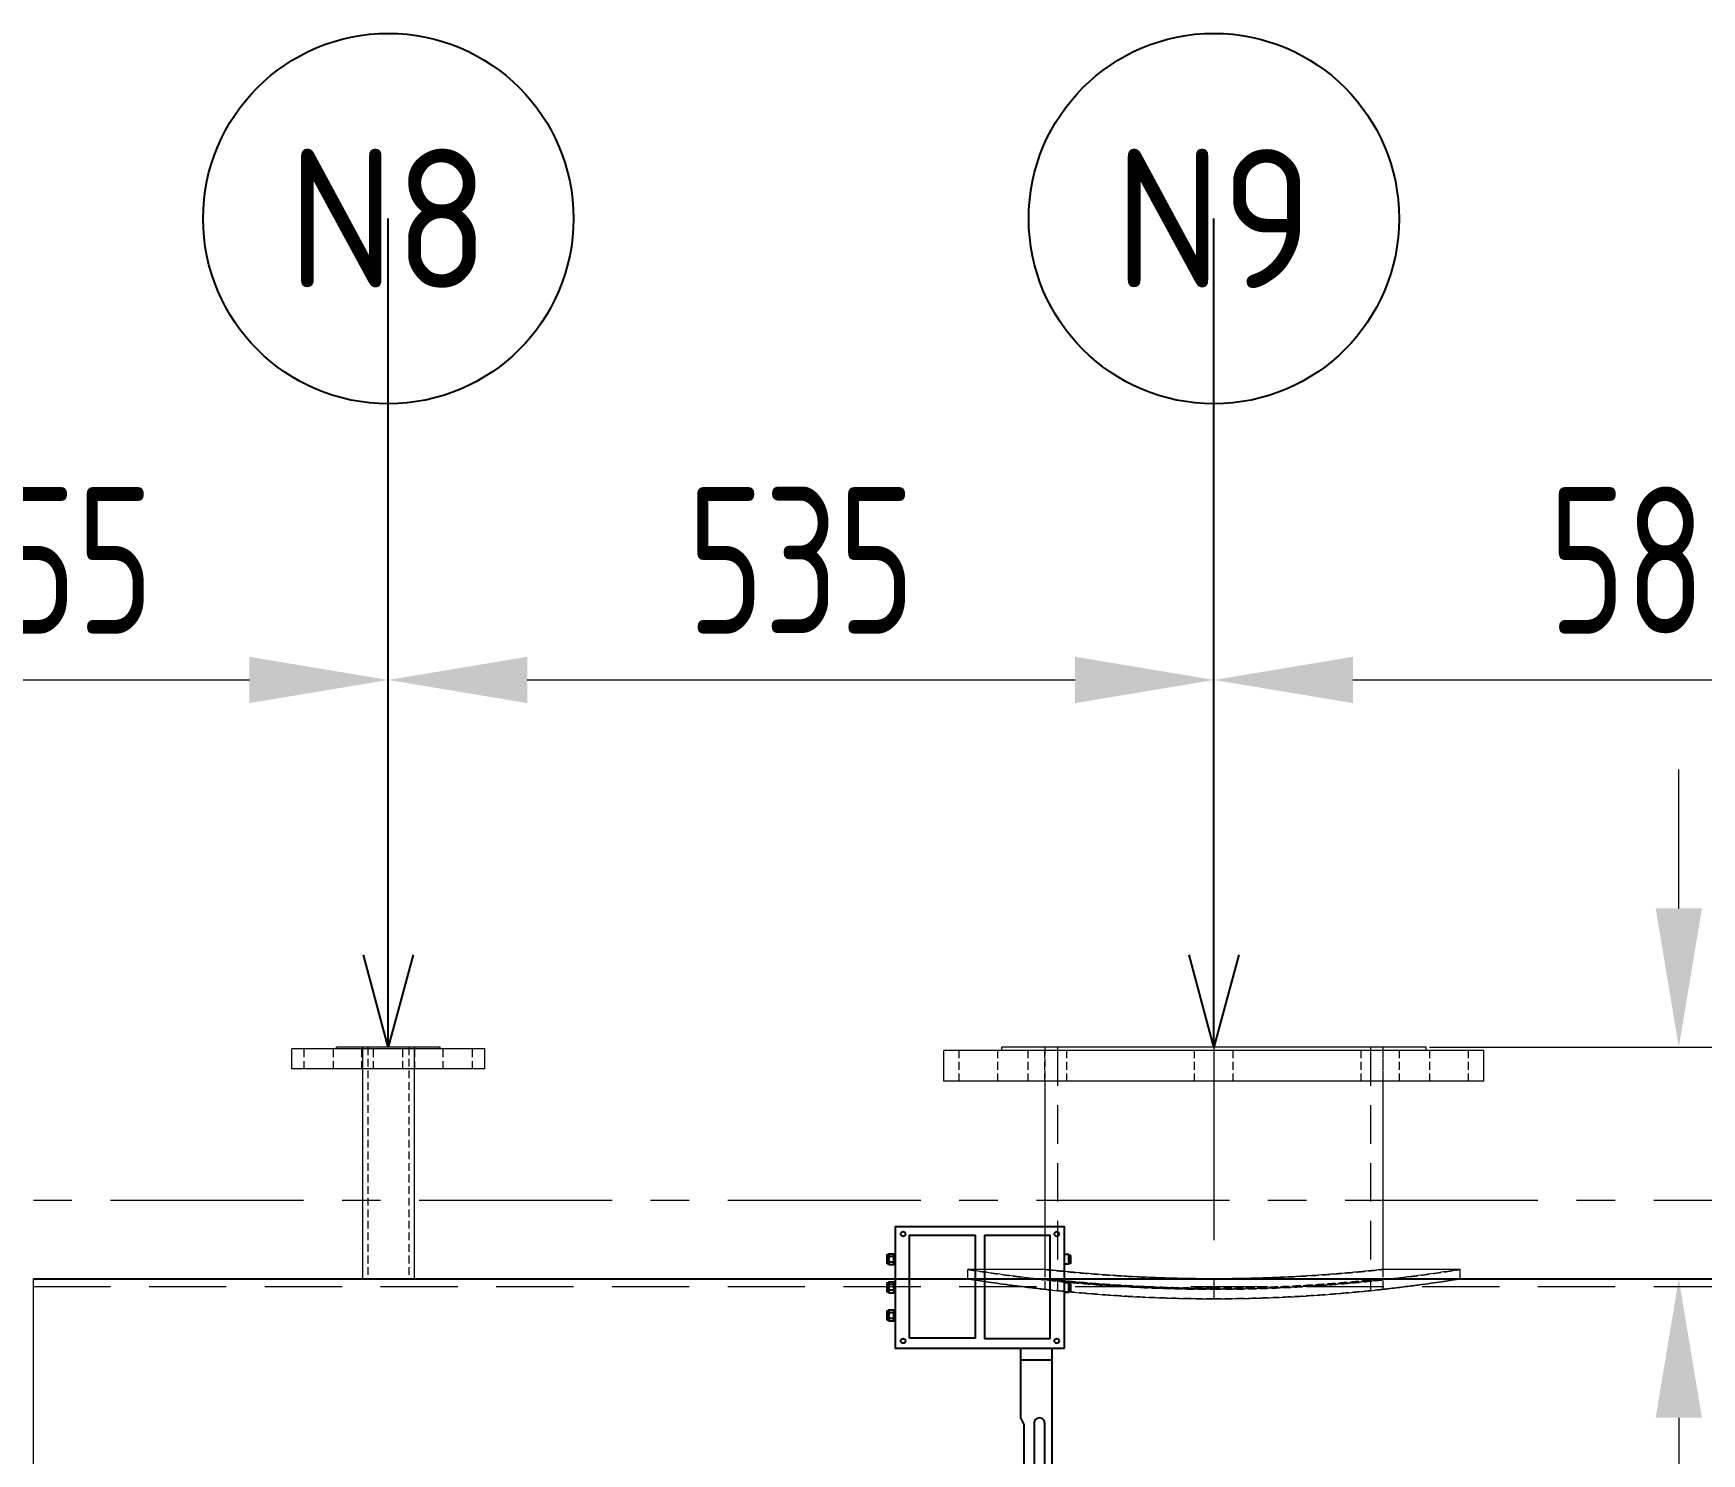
# Model space of a CAD drawing. Header units: millimetres. Extents: x -46397 to 283259, y -8690 to 23983.
# Drawn here: x -38877 to -37796, y 3416 to 4336 of the extents above; entities that cross this region are included whole.
import ezdxf
from ezdxf import colors
from ezdxf.entities.mleader import LeaderData, LeaderLine
from ezdxf.enums import TextEntityAlignment as Align
from ezdxf.math import Vec2, Vec3

# ---------------------------------------------------------------- set-up
doc = ezdxf.new("R2010")
doc.units = ezdxf.units.MM
for name, pattern in [('CENTER', [2, 1.25, -0.25, 0.25, -0.25]), ('HIDDEN', [0.375, 0.25, -0.125]), ('HIDDENX2', [0.75, 0.5, -0.25])]:
    doc.linetypes.add(name, pattern=pattern)
doc.layers.get('Defpoints').update_dxf_attribs({"lineweight": 0})
for name, color, linetype, lineweight in [('0-Dim', 7, 'Continuous', 0), ('CHUAN NET KHUAT', 4, 'HIDDEN', 0), ('DUONGCHINH', 7, 'Continuous', 25), ('DUONGTAM', 1, 'CENTER', 0), ('Long_AM_Visible', 30, 'Continuous', 25), ('PHANTOM 2', 8, 'Continuous', 0), ('Standard', 7, 'Continuous', 0)]:
    doc.layers.add(name, color=color, linetype=linetype, lineweight=lineweight)
doc.layers.add('DIM', color=8, linetype='Continuous')
doc.styles.add('GHI CHÚ 1', font='isocp_IV25.ttf', dxfattribs={"width": 0.8})
doc.styles.add('Long_Text', font='isocp.shx', dxfattribs={"width": 0.7})
doc.styles.get("Standard").update_dxf_attribs({"font": 'isocp.shx', "width": 0.8})
doc.dimstyles.new('1-30SCALE', dxfattribs={"dimtxt": 75, "dimasz": 75, "dimexe": 37.5, "dimexo": 30, "dimgap": 30, "dimtad": 1, "dimtoh": 1, "dimdec": 0, "dimdsep": 46, "dimtxsty": 'GHI CHÚ 1', "dimcen": 0.09, "dimclrd": 256, "dimclre": 256, "dimclrt": 2, "dimadec": 0, "dimazin": 0, "dimtfac": 1, "dimtdec": 0, "dimtofl": 0, "dimtmove": 0, "dimatfit": 3, "dimfxl": 1, "dimlwd": 0, "dimlwe": 0, "dimarcsym": 0})

# ---------------------------------------------------------------- blocks, each defined once
blk = doc.blocks.new('A$Cb6d5b212')
at = {"color": 2, "linetype": 'Continuous', "lineweight": 0, "ltscale": 10, "extrusion": (2.28848e-17, 1, 0)}
blk.add_line((1500, -990), (1500, 990), dxfattribs=at)
at = {"layer": 'CHUAN NET KHUAT', "color": 3, "linetype": 'HIDDENX2', "lineweight": 0, "ltscale": 100, "extrusion": (2.28848e-17, 1, 0)}
blk.add_line((1500, 985), (3000, 985), dxfattribs=at)
at = {"layer": 'DUONGCHINH', "color": 2, "ltscale": 10, "extrusion": (2.28848e-17, 1, 0)}
blk.add_line((1500, 990), (3000, 990), dxfattribs=at)
blk = doc.blocks.new('A$C0143f3ea')
at = {"layer": 'DUONGTAM', "color": 5, "lineweight": 0, "ltscale": 100, "extrusion": (2.28848e-17, 1, 0)}
blk.add_line((-3050, 1041), (3050, 1041), dxfattribs=at)
blk = doc.blocks.new('_TagCircle')
at = {"color": 0, "linetype": 'ByBlock', "lineweight": -2, "transparency": 16777216}
blk.add_circle((0, 0), 4, dxfattribs=at)
at = {"layer": 'Long_AM_Visible', "color": 0, "transparency": 16777216, "style": 'Long_Text'}
blk.add_attdef('TAGNUMBER', text='', height=3, dxfattribs=at).set_placement((0, -1.5), align=Align.CENTER)
blk = doc.blocks.new('_Open30')
at = {"color": 0, "linetype": 'ByBlock', "lineweight": -2}
for p, q in [((-1, 0.268), (0, 0)), ((0, 0), (-1, -0.268)), ((0, 0), (-1, 0))]:
    blk.add_line(p, q, dxfattribs=at)
blk = doc.blocks.new('*D1590')
at = {"layer": 'Defpoints', "color": 0, "transparency": 16777216}
for p in [(-38647, 3917.3), (-39102, 3679.3, -1.5), (-38647, 3679.3, -1.5)]:
    blk.add_point(p, dxfattribs=at)
at = {"layer": 'PHANTOM 2', "linetype": 'Continuous', "lineweight": 0, "transparency": 16777216}
for p, q in [((-39102, 3709.3), (-39102, 3947.3)), ((-38647, 3709.3), (-38647, 3947.3)), ((-39012, 3917.3), (-38737, 3917.3))]:
    blk.add_line(p, q, dxfattribs=at)
at = {"layer": 'PHANTOM 2', "transparency": 16777216}
for points in [[(-39012, 3932.3), (-39012, 3902.3), (-39102, 3917.3)], [(-38737, 3932.3), (-38737, 3902.3), (-38647, 3917.3)]]:
    blk.add_solid(points, dxfattribs=at)
at = {"layer": 'PHANTOM 2', "color": 2, "transparency": 16777216, "insert": (-38874.5, 3994.8), "char_height": 95, "attachment_point": 5, "style": 'GHI CHÚ 1'}
blk.add_mtext('455', dxfattribs=at)
blk = doc.blocks.new('*D1591')
at = {"layer": 'Defpoints', "color": 0, "transparency": 16777216}
for p in [(-38112, 3917.3), (-38647, 3679.3, -1.5), (-38112, 3679.3, -1.5)]:
    blk.add_point(p, dxfattribs=at)
at = {"layer": 'PHANTOM 2', "linetype": 'Continuous', "lineweight": 0, "transparency": 16777216}
for p, q in [((-38647, 3709.3), (-38647, 3947.3)), ((-38112, 3709.3), (-38112, 3947.3)), ((-38557, 3917.3), (-38202, 3917.3))]:
    blk.add_line(p, q, dxfattribs=at)
at = {"layer": 'PHANTOM 2', "transparency": 16777216}
for points in [[(-38557, 3932.3), (-38557, 3902.3), (-38647, 3917.3)], [(-38202, 3932.3), (-38202, 3902.3), (-38112, 3917.3)]]:
    blk.add_solid(points, dxfattribs=at)
at = {"layer": 'PHANTOM 2', "color": 2, "transparency": 16777216, "insert": (-38379.5, 3994.8), "char_height": 95, "attachment_point": 5, "style": 'GHI CHÚ 1'}
blk.add_mtext('535', dxfattribs=at)
blk = doc.blocks.new('*D1632')
at = {"layer": 'Defpoints', "color": 0, "transparency": 16777216}
for p in [(-37527, 3917.3), (-37527, 3706.8, -1.5), (-38112, 3679.3, -1.5)]:
    blk.add_point(p, dxfattribs=at)
at = {"layer": 'PHANTOM 2', "linetype": 'Continuous', "lineweight": 0, "transparency": 16777216}
for p, q in [((-38112, 3709.3), (-38112, 3947.3)), ((-37527, 3736.8), (-37527, 3947.3)), ((-38022, 3917.3), (-37617, 3917.3))]:
    blk.add_line(p, q, dxfattribs=at)
at = {"layer": 'PHANTOM 2', "transparency": 16777216}
for points in [[(-38022, 3932.3), (-38022, 3902.3), (-38112, 3917.3)], [(-37617, 3932.3), (-37617, 3902.3), (-37527, 3917.3)]]:
    blk.add_solid(points, dxfattribs=at)
at = {"layer": 'PHANTOM 2', "color": 2, "transparency": 16777216, "insert": (-37819.5, 3994.8), "char_height": 95, "attachment_point": 5, "style": 'GHI CHÚ 1'}
blk.add_mtext('585', dxfattribs=at)
blk = doc.blocks.new('*D1624')
at = {"layer": 'Defpoints', "color": 0, "transparency": 16777216}
for p in [(-38002.4, 3679.3, -1.5), (-37923, 3529.3, -1.5), (-37810.8, 3529.3)]:
    blk.add_point(p, dxfattribs=at)
at = {"layer": 'PHANTOM 2', "linetype": 'Continuous', "lineweight": 0, "transparency": 16777216}
for p, q in [((-37810.8, 3769.3), (-37810.8, 3859.3)), ((-37972.4, 3679.3), (-37780.8, 3679.3)), ((-37893, 3529.3), (-37780.8, 3529.3)), ((-37810.8, 3439.3), (-37810.8, 3349.3)), ((-37508.7, 3349.3), (-37810.8, 3349.3))]:
    blk.add_line(p, q, dxfattribs=at)
at = {"layer": 'PHANTOM 2', "transparency": 16777216}
for points in [[(-37825.8, 3769.3), (-37795.8, 3769.3), (-37810.8, 3679.3)], [(-37825.8, 3439.3), (-37795.8, 3439.3), (-37810.8, 3529.3)]]:
    blk.add_solid(points, dxfattribs=at)
at = {"layer": 'PHANTOM 2', "color": 2, "transparency": 16777216, "insert": (-37614.8, 3426.8), "char_height": 95, "attachment_point": 5, "style": 'GHI CHÚ 1'}
blk.add_mtext('150', dxfattribs=at)
blk = doc.blocks.new('hebvcb')
at = {"color": 0}
for p, q in [((-152, 346), (-157, 346)), ((-152, 340), (-157, 340)), ((-152, 316), (-157, 316)), ((-152, 310), (-157, 310)), ((-152, 286), (-157, 286)), ((-152, 280), (-157, 280))]:
    blk.add_line(p, q, dxfattribs=at)
at = {"color": 0, "linetype": 'Continuous'}
for p, q in [((16.8, 248), (-16.8, 248)), ((-16.8, 248), (-16.8, 173.9)), ((16.8, 235.5), (-16.8, 235.5)), ((16.8, 248), (16.8, 31)), ((-16.8, 173.9), (-13.1, 166.8)), ((-13.1, 166.8), (-13.1, 76)), ((-2.1, 167.9), (-2.1, 77.1)), ((9.1, 167.9), (9.1, 77.1)), ((-16.8, 68.8), (-13.1, 76)), ((-16.8, 68.8), (-16.8, 31)), ((-20.6, 31), (-20.6, 21)), ((20.6, 31), (-20.6, 31)), ((20.6, 21), (-20.6, 21)), ((-7.5, 31), (-7.5, 21)), ((7.5, 31), (7.5, 21)), ((20.6, 31), (20.6, 21))]:
    blk.add_line(p, q, dxfattribs=at)
at = {"color": 0, "elevation": 0}
for points in [[(30, 248), (-150, 248), (-150, 378), (30, 378)], [(-135.1, 258.9), (-135.1, 368.9), (-65.1, 368.9), (-65.1, 258.9)], [(15, 258.4), (15, 368.4), (-55, 368.4), (-55, 258.4)], [(-159, 338), (-159, 348), (-157, 348), (-157, 338)], [(-157, 337), (-157, 349), (-152, 349), (-152, 337)], [(-150, 338), (-150, 348), (-152, 348), (-152, 338)], [(35, 348), (30, 348), (30, 338), (35, 338)], [(37, 347), (35, 347), (35, 339), (37, 339)], [(-159, 308), (-159, 318), (-157, 318), (-157, 308)], [(-157, 307), (-157, 319), (-152, 319), (-152, 307)], [(-150, 308), (-150, 318), (-152, 318), (-152, 308)], [(35, 318), (30, 318), (30, 308), (35, 308)], [(37, 317), (35, 317), (35, 309), (37, 309)], [(-159, 278), (-159, 288), (-157, 288), (-157, 278)], [(-157, 277), (-157, 289), (-152, 289), (-152, 277)], [(-150, 278), (-150, 288), (-152, 288), (-152, 278)], [(17, -11.9), (-17, -11.9), (-17, 21), (17, 21)], [(15, -11.9), (-15, -11.9), (-15, 21), (15, 21)]]:
    blk.add_lwpolyline(points, close=True, dxfattribs=at)
at = {"color": 0}
for centre in [(-142, 370), (22, 370), (-142, 256), (22, 256)]:
    blk.add_circle(centre, 2.5, dxfattribs=at)
at = {"color": 0, "linetype": 'Continuous'}
for centre, start, end in [((3.5, 168.3), 356.7121, 183.2879), ((3.5, 76.8), 176.7121, 3.2879)]:
    blk.add_arc(centre, 5.62, start, end, dxfattribs=at)
blk = doc.blocks.new('wegfw')
at = {"layer": 'DIM', "xscale": 0.6073955413189647, "yscale": 0.6073955413189647, "zscale": 0.6073955413189647}
blk.add_blockref('hebvcb', (48035.6, 13501.6, 0.6), dxfattribs=at)
blk = doc.blocks.new('svcbrfg')
blk.add_blockref('wegfw', (-48035.6, -13216.3))

msp = doc.modelspace()

# ---------------------------------------------------------------- linework, layer by layer
at = {"color": 2, "linetype": 'Continuous', "lineweight": 0, "ltscale": 10, "extrusion": (-2.22045e-16, 1, 0)}
for p, q in [((-38584.54, 3678.29, -1.5), (-38709.54, 3678.29, -1.5)), ((-38709.54, 3665.29, -1.5), (-38709.54, 3678.29, -1.5)), ((-38613.54, 3679.29, -1.5), (-38680.54, 3679.29, -1.5)), ((-38680.54, 3678.29, -1.5), (-38680.54, 3679.29, -1.5)), ((-38663.74, 3679.29, -1.5), (-38663.74, 3529.29, -1.5)), ((-38630.34, 3679.29, -1.5), (-38630.34, 3529.29, -1.5)), ((-38613.54, 3678.29, -1.5), (-38613.54, 3679.29, -1.5)), ((-38584.54, 3665.29, -1.5), (-38584.54, 3678.29, -1.5)), ((-38584.54, 3665.29, -1.5), (-38709.54, 3665.29, -1.5)), ((-38663.74, 3529.29, -1.5), (-38630.34, 3529.29, -1.5))]:
    msp.add_line(p, q, dxfattribs=at)
at = {"color": 1, "linetype": 'HIDDENX2', "lineweight": 0, "ltscale": 10, "extrusion": (-2.22045e-16, 1, 0)}
for p, q in [((-38701.54, 3665.29, -1.5), (-38701.54, 3678.29, -1.5)), ((-38682.54, 3665.29, -1.5), (-38682.54, 3678.29, -1.5)), ((-38664.29, 3665.29, -1.5), (-38664.29, 3679.29, -1.5)), ((-38660.36, 3679.29, -1.5), (-38660.36, 3529.29, -1.5)), ((-38656.54, 3665.29, -1.5), (-38656.54, 3678.29, -1.5)), ((-38637.54, 3665.29, -1.5), (-38637.54, 3678.29, -1.5)), ((-38633.72, 3679.29, -1.5), (-38633.72, 3529.29, -1.5)), ((-38629.79, 3665.29, -1.5), (-38629.79, 3679.29, -1.5)), ((-38611.54, 3665.29, -1.5), (-38611.54, 3678.29, -1.5)), ((-38592.54, 3665.29, -1.5), (-38592.54, 3678.29, -1.5))]:
    msp.add_line(p, q, dxfattribs=at)
at = {"color": 2, "linetype": 'Continuous', "lineweight": 0, "ltscale": 10, "extrusion": (2.28848e-17, 1, 0)}
for p, q in [((-37937.04, 3677.29, -1.5), (-38287.04, 3677.29, -1.5)), ((-38287.04, 3657.29, -1.5), (-38287.04, 3677.29, -1.5)), ((-37974.54, 3679.29, -1.5), (-38249.54, 3679.29, -1.5)), ((-38249.54, 3677.29, -1.5), (-38249.54, 3679.29, -1.5)), ((-37974.54, 3677.29, -1.5), (-37974.54, 3679.29, -1.5)), ((-37937.04, 3657.29, -1.5), (-37937.04, 3677.29, -1.5)), ((-37937.04, 3657.29, -1.5), (-38287.04, 3657.29, -1.5)), ((-38221.59, 3657.29, -1.5), (-38221.59, 3535.37, -1.5)), ((-38002.49, 3657.29, -1.5), (-38002.49, 3535.37, -1.5)), ((-38221.59, 3535.37, -1.5), (-38271.59, 3535.37, -1.5)), ((-38271.59, 3529.29, -1.5), (-38271.59, 3535.37, -1.5)), ((-37952.49, 3535.37, -1.5), (-38002.49, 3535.37, -1.5)), ((-37952.49, 3529.29, -1.5), (-37952.49, 3535.37, -1.5))]:
    msp.add_line(p, q, dxfattribs=at)
at = {"color": 1, "linetype": 'HIDDENX2', "lineweight": 0, "ltscale": 10, "extrusion": (2.28848e-17, 1, 0)}
for p, q in [((-38277.04, 3657.29, -1.5), (-38277.04, 3677.29, -1.5)), ((-38252.04, 3657.29, -1.5), (-38252.04, 3677.29, -1.5)), ((-38232.38, 3657.29, -1.5), (-38232.38, 3677.29, -1.5)), ((-38221.64, 3657.29, -1.5), (-38221.64, 3679.29, -1.5)), ((-38221.59, 3679.29, -1.5), (-38221.59, 3657.29, -1.5)), ((-38207.38, 3657.29, -1.5), (-38207.38, 3677.29, -1.5)), ((-38124.54, 3657.29, -1.5), (-38124.54, 3677.29, -1.5)), ((-38099.54, 3657.29, -1.5), (-38099.54, 3677.29, -1.5)), ((-38016.71, 3657.29, -1.5), (-38016.71, 3677.29, -1.5)), ((-38002.49, 3679.29, -1.5), (-38002.49, 3657.29, -1.5)), ((-38002.44, 3657.29, -1.5), (-38002.44, 3679.29, -1.5)), ((-37991.71, 3657.29, -1.5), (-37991.71, 3677.29, -1.5)), ((-37972.04, 3657.29, -1.5), (-37972.04, 3677.29, -1.5)), ((-37947.04, 3657.29, -1.5), (-37947.04, 3677.29, -1.5)), ((-38221.59, 3535.37, -1.5), (-38221.59, 3529.29, -1.5)), ((-38221.59, 3535.37, -1.5), (-38221.59, 3522.47, -1.5)), ((-38002.49, 3535.37, -1.5), (-38002.49, 3529.29, -1.5)), ((-38002.49, 3535.37, -1.5), (-38002.49, 3522.47, -1.5)), ((-38221.59, 3529.29, -1.5), (-38271.59, 3529.29, -1.5)), ((-37952.49, 3529.29, -1.5), (-38002.49, 3529.29, -1.5))]:
    msp.add_line(p, q, dxfattribs=at)
at = {"color": 1, "linetype": 'HIDDENX2', "lineweight": 0, "ltscale": 50, "extrusion": (2.28848e-17, 1, 0)}
for p, q in [((-38213.41, 3679.29, -1.5), (-38213.41, 3521.59, -1.5)), ((-38010.67, 3679.29, -1.5), (-38010.67, 3521.59, -1.5))]:
    msp.add_line(p, q, dxfattribs=at)
at = {"color": 2, "linetype": 'Continuous', "lineweight": 0, "ltscale": 10}
for points, knots in [([(-37952.49, 3535.37, -1.5), (-37952.49, 3535.37, -1.5), (-37952.49, 3535.37, -1.5), (-37952.49, 3535.37, -1.5), (-37952.73, 3535.33, -1.5), (-37953.72, 3535.17, -1.5), (-37954.47, 3535.05, -1.5), (-37956.49, 3534.73, -1.5), (-37957.76, 3534.54, -1.5), (-37960.83, 3534.06, -1.5), (-37962.62, 3533.79, -1.5), (-37966.69, 3533.19, -1.5), (-37968.98, 3532.86, -1.5), (-37973.99, 3532.15, -1.5), (-37976.73, 3531.77, -1.5), (-37982.58, 3530.99, -1.5), (-37985.7, 3530.58, -1.5), (-37992.26, 3529.77, -1.5), (-37995.69, 3529.36, -1.5), (-38002.76, 3528.55, -1.5), (-38006.52, 3528.14, -1.5), (-38014.46, 3527.33, -1.5), (-38018.64, 3526.92, -1.5), (-38027.34, 3526.14, -1.5), (-38031.87, 3525.76, -1.5), (-38041.21, 3525.04, -1.5), (-38046.02, 3524.71, -1.5), (-38055.85, 3524.1, -1.5), (-38060.87, 3523.82, -1.5), (-38071.03, 3523.35, -1.5), (-38076.17, 3523.15, -1.5), (-38086.48, 3522.82, -1.5), (-38091.65, 3522.7, -1.5), (-38101.92, 3522.54, -1.5), (-38107.02, 3522.51, -1.5), (-38117.06, 3522.51, -1.5), (-38122.16, 3522.54, -1.5), (-38132.43, 3522.7, -1.5), (-38137.61, 3522.82, -1.5), (-38147.92, 3523.15, -1.5), (-38153.06, 3523.35, -1.5), (-38163.22, 3523.82, -1.5), (-38168.23, 3524.1, -1.5), (-38178.06, 3524.71, -1.5), (-38182.87, 3525.04, -1.5), (-38192.21, 3525.76, -1.5), (-38196.74, 3526.14, -1.5), (-38205.44, 3526.92, -1.5), (-38209.62, 3527.33, -1.5), (-38217.56, 3528.14, -1.5), (-38221.32, 3528.55, -1.5), (-38228.4, 3529.36, -1.5), (-38231.83, 3529.77, -1.5), (-38238.38, 3530.58, -1.5), (-38241.5, 3530.99, -1.5), (-38247.36, 3531.77, -1.5), (-38250.09, 3532.15, -1.5), (-38255.11, 3532.86, -1.5), (-38257.39, 3533.19, -1.5), (-38261.46, 3533.79, -1.5), (-38263.26, 3534.06, -1.5), (-38266.32, 3534.54, -1.5), (-38267.6, 3534.73, -1.5), (-38269.62, 3535.05, -1.5), (-38270.37, 3535.17, -1.5), (-38271.35, 3535.33, -1.5), (-38271.59, 3535.37, -1.5), (-38271.59, 3535.37, -1.5), (-38271.59, 3535.37, -1.5), (-38271.59, 3535.37, -1.5)], [240.8457937, 240.8457937, 240.8457937, 240.8457937, 240.8477255, 240.8477255, 255.9005401, 255.9005401, 270.9533546, 270.9533546, 286.0061691, 286.0061691, 301.0589837, 301.0589837, 316.1117982, 316.1117982, 331.1646127, 331.1646127, 346.2174273, 346.2174273, 361.2702418, 361.2702418, 376.323397, 376.323397, 391.3765522, 391.3765522, 406.4297075, 406.4297075, 421.4828627, 421.4828627, 436.5360179, 436.5360179, 451.5891731, 451.5891731, 466.6423284, 466.6423284, 481.6954836, 481.6954836, 496.7486388, 496.7486388, 511.801794, 511.801794, 526.8549492, 526.8549492, 541.9081045, 541.9081045, 556.9612597, 556.9612597, 572.0144149, 572.0144149, 587.0675701, 587.0675701, 602.1207254, 602.1207254, 617.1735399, 617.1735399, 632.2263544, 632.2263544, 647.279169, 647.279169, 662.3319835, 662.3319835, 677.384798, 677.384798, 692.4376126, 692.4376126, 707.4904271, 707.4904271, 722.5432416, 722.5432416, 722.5451734, 722.5451734, 722.5451734, 722.5451734]), ([(-38112.04, 3529.32, -1.5), (-38115.48, 3529.32, -1.5), (-38118.98, 3529.34, -1.5), (-38126.03, 3529.42, -1.5), (-38129.58, 3529.47, -1.5), (-38136.66, 3529.62, -1.5), (-38140.19, 3529.72, -1.5), (-38147.16, 3529.94, -1.5), (-38150.61, 3530.07, -1.5), (-38157.35, 3530.35, -1.5), (-38160.66, 3530.51, -1.5), (-38167.07, 3530.85, -1.5), (-38170.18, 3531.03, -1.5), (-38176.16, 3531.39, -1.5), (-38179.03, 3531.58, -1.5), (-38184.49, 3531.97, -1.5), (-38187.08, 3532.16, -1.5), (-38191.94, 3532.54, -1.5), (-38194.29, 3532.73, -1.5), (-38198.79, 3533.12, -1.5), (-38200.94, 3533.31, -1.5), (-38204.96, 3533.67, -1.5), (-38206.84, 3533.85, -1.5), (-38210.28, 3534.18, -1.5), (-38211.85, 3534.34, -1.5), (-38214.64, 3534.63, -1.5), (-38215.87, 3534.75, -1.5), (-38217.98, 3534.98, -1.5), (-38218.85, 3535.07, -1.5), (-38220.24, 3535.22, -1.5), (-38220.75, 3535.27, -1.5), (-38221.43, 3535.35, -1.5), (-38221.59, 3535.37, -1.5), (-38221.59, 3535.37, -1.5)], [0, 0, 0, 0, 10.3255023, 10.3255023, 20.6510047, 20.6510047, 30.976507, 30.976507, 41.3020094, 41.3020094, 51.6275117, 51.6275117, 61.9530141, 61.9530141, 72.2785164, 72.2785164, 82.6040188, 82.6040188, 92.9294704, 92.9294704, 103.254922, 103.254922, 113.5803735, 113.5803735, 123.9058251, 123.9058251, 134.2312767, 134.2312767, 144.5567283, 144.5567283, 154.8821799, 154.8821799, 165.2076315, 165.2076315, 165.2076315, 165.2076315]), ([(-38002.49, 3535.37, -1.5), (-38002.49, 3535.37, -1.5), (-38002.65, 3535.35, -1.5), (-38003.33, 3535.27, -1.5), (-38003.84, 3535.22, -1.5), (-38005.23, 3535.07, -1.5), (-38006.11, 3534.98, -1.5), (-38008.21, 3534.75, -1.5), (-38009.44, 3534.63, -1.5), (-38012.24, 3534.34, -1.5), (-38013.8, 3534.18, -1.5), (-38017.25, 3533.85, -1.5), (-38019.12, 3533.67, -1.5), (-38023.15, 3533.31, -1.5), (-38025.29, 3533.12, -1.5), (-38029.79, 3532.73, -1.5), (-38032.15, 3532.54, -1.5), (-38037.01, 3532.16, -1.5), (-38039.6, 3531.97, -1.5), (-38045.05, 3531.58, -1.5), (-38047.92, 3531.39, -1.5), (-38053.9, 3531.03, -1.5), (-38057.01, 3530.85, -1.5), (-38063.43, 3530.51, -1.5), (-38066.73, 3530.35, -1.5), (-38073.48, 3530.07, -1.5), (-38076.92, 3529.94, -1.5), (-38083.9, 3529.72, -1.5), (-38087.43, 3529.62, -1.5), (-38094.5, 3529.47, -1.5), (-38098.05, 3529.42, -1.5), (-38105.1, 3529.34, -1.5), (-38108.6, 3529.32, -1.5), (-38112.04, 3529.32, -1.5)], [495.6228642, 495.6228642, 495.6228642, 495.6228642, 505.9483158, 505.9483158, 516.2737673, 516.2737673, 526.5992189, 526.5992189, 536.9246705, 536.9246705, 547.2501221, 547.2501221, 557.5755737, 557.5755737, 567.9010253, 567.9010253, 578.2264769, 578.2264769, 588.5519792, 588.5519792, 598.8774816, 598.8774816, 609.2029839, 609.2029839, 619.5284863, 619.5284863, 629.8539886, 629.8539886, 640.179491, 640.179491, 650.5049933, 650.5049933, 660.8304957, 660.8304957, 660.8304957, 660.8304957]), ([(-38221.59, 3522.47, -1.5), (-38222.7, 3522.59, -1.5), (-38223.79, 3522.72, -1.5), (-38228.4, 3523.25, -1.5), (-38231.83, 3523.66, -1.5), (-38238.38, 3524.48, -1.5), (-38241.5, 3524.88, -1.5), (-38247.36, 3525.67, -1.5), (-38250.09, 3526.05, -1.5), (-38255.11, 3526.76, -1.5), (-38257.39, 3527.1, -1.5), (-38261.46, 3527.71, -1.5), (-38263.26, 3527.98, -1.5), (-38266.32, 3528.45, -1.5), (-38267.6, 3528.65, -1.5), (-38269.62, 3528.97, -1.5), (-38270.37, 3529.09, -1.5), (-38271.35, 3529.25, -1.5), (-38271.59, 3529.29, -1.5), (-38271.59, 3529.29, -1.5)], [115.8776171, 115.8776171, 115.8776171, 115.8776171, 120.4280564, 120.4280564, 135.4812108, 135.4812108, 150.5343653, 150.5343653, 165.5875198, 165.5875198, 180.6406743, 180.6406743, 195.6938288, 195.6938288, 210.7469833, 210.7469833, 225.8001377, 225.8001377, 240.8513604, 240.8513604, 240.8513604, 240.8513604]), ([(-38271.59, 3529.29, -1.5), (-38271.59, 3529.29, -1.5), (-38271.35, 3529.25, -1.5), (-38270.37, 3529.09, -1.5), (-38269.62, 3528.97, -1.5), (-38267.6, 3528.65, -1.5), (-38266.32, 3528.45, -1.5), (-38263.26, 3527.98, -1.5), (-38261.46, 3527.7, -1.5), (-38257.39, 3527.1, -1.5), (-38255.11, 3526.76, -1.5), (-38250.09, 3526.05, -1.5), (-38247.36, 3525.67, -1.5), (-38241.5, 3524.88, -1.5), (-38238.38, 3524.48, -1.5), (-38231.83, 3523.66, -1.5), (-38228.4, 3523.25, -1.5), (-38221.32, 3522.43, -1.5), (-38217.56, 3522.02, -1.5), (-38209.62, 3521.2, -1.5), (-38205.44, 3520.79, -1.5), (-38196.74, 3520, -1.5), (-38192.21, 3519.62, -1.5), (-38182.87, 3518.9, -1.5), (-38178.06, 3518.56, -1.5), (-38168.24, 3517.95, -1.5), (-38163.22, 3517.67, -1.5), (-38153.06, 3517.19, -1.5), (-38147.92, 3516.99, -1.5), (-38137.61, 3516.67, -1.5), (-38132.44, 3516.55, -1.5), (-38122.16, 3516.39, -1.5), (-38117.06, 3516.35, -1.5), (-38107.02, 3516.35, -1.5), (-38101.92, 3516.39, -1.5), (-38091.65, 3516.55, -1.5), (-38086.48, 3516.67, -1.5), (-38076.17, 3516.99, -1.5), (-38071.03, 3517.19, -1.5), (-38060.87, 3517.67, -1.5), (-38055.85, 3517.95, -1.5), (-38046.02, 3518.56, -1.5), (-38041.21, 3518.9, -1.5), (-38031.87, 3519.62, -1.5), (-38027.34, 3520, -1.5), (-38018.64, 3520.79, -1.5), (-38014.46, 3521.2, -1.5), (-38006.52, 3522.02, -1.5), (-38002.76, 3522.43, -1.5), (-37995.69, 3523.25, -1.5), (-37992.26, 3523.66, -1.5), (-37985.7, 3524.48, -1.5), (-37982.58, 3524.88, -1.5), (-37976.73, 3525.67, -1.5), (-37973.99, 3526.05, -1.5), (-37968.98, 3526.76, -1.5), (-37966.69, 3527.1, -1.5), (-37962.62, 3527.7, -1.5), (-37960.83, 3527.98, -1.5), (-37957.76, 3528.45, -1.5), (-37956.49, 3528.65, -1.5), (-37954.47, 3528.97, -1.5), (-37953.72, 3529.09, -1.5), (-37952.73, 3529.25, -1.5), (-37952.49, 3529.29, -1.5), (-37952.49, 3529.29, -1.5)], [240.8532922, 240.8532922, 240.8532922, 240.8532922, 255.9064504, 255.9064504, 270.9596086, 270.9596086, 286.0127668, 286.0127668, 301.065925, 301.065925, 316.1190832, 316.1190832, 331.1722414, 331.1722414, 346.2253996, 346.2253996, 361.2785578, 361.2785578, 376.3320652, 376.3320652, 391.3855727, 391.3855727, 406.4390801, 406.4390801, 421.4925876, 421.4925876, 436.546095, 436.546095, 451.5996025, 451.5996025, 466.65311, 466.65311, 481.7066174, 481.7066174, 496.7601249, 496.7601249, 511.8136323, 511.8136323, 526.8671398, 526.8671398, 541.9206472, 541.9206472, 556.9741547, 556.9741547, 572.0276622, 572.0276622, 587.0811696, 587.0811696, 602.1346771, 602.1346771, 617.1878353, 617.1878353, 632.2409934, 632.2409934, 647.2941516, 647.2941516, 662.3473098, 662.3473098, 677.400468, 677.400468, 692.4536262, 692.4536262, 707.5067844, 707.5067844, 722.5599426, 722.5599426, 722.5599426, 722.5599426]), ([(-37952.49, 3529.29, -1.5), (-37952.49, 3529.29, -1.5), (-37952.73, 3529.25, -1.5), (-37953.72, 3529.09, -1.5), (-37954.47, 3528.97, -1.5), (-37956.49, 3528.65, -1.5), (-37957.76, 3528.45, -1.5), (-37960.83, 3527.98, -1.5), (-37962.62, 3527.71, -1.5), (-37966.69, 3527.1, -1.5), (-37968.98, 3526.76, -1.5), (-37973.99, 3526.05, -1.5), (-37976.73, 3525.67, -1.5), (-37982.58, 3524.88, -1.5), (-37985.7, 3524.48, -1.5), (-37992.26, 3523.66, -1.5), (-37995.69, 3523.25, -1.5), (-38000.29, 3522.72, -1.5), (-38001.38, 3522.59, -1.5), (-38002.49, 3522.47, -1.5)], [722.5618744, 722.5618744, 722.5618744, 722.5618744, 737.6130971, 737.6130971, 752.6662516, 752.6662516, 767.719406, 767.719406, 782.7725605, 782.7725605, 797.825715, 797.825715, 812.8788695, 812.8788695, 827.932024, 827.932024, 842.9851785, 842.9851785, 847.5356177, 847.5356177, 847.5356177, 847.5356177])]:
    msp.add_open_spline(points, degree=3, knots=knots, dxfattribs=at)
at = {"color": 1, "linetype": 'HIDDENX2', "lineweight": 0, "ltscale": 10}
for points, knots in [([(-38271.59, 3535.37, -1.5), (-38271.59, 3535.37, -1.5), (-38271.35, 3535.33, -1.5), (-38270.37, 3535.17, -1.5), (-38269.62, 3535.05, -1.5), (-38267.6, 3534.73, -1.5), (-38266.32, 3534.54, -1.5), (-38263.26, 3534.06, -1.5), (-38261.46, 3533.79, -1.5), (-38257.39, 3533.19, -1.5), (-38255.11, 3532.86, -1.5), (-38250.09, 3532.15, -1.5), (-38247.36, 3531.77, -1.5), (-38241.5, 3530.99, -1.5), (-38238.38, 3530.58, -1.5), (-38231.83, 3529.77, -1.5), (-38228.4, 3529.36, -1.5), (-38221.32, 3528.55, -1.5), (-38217.56, 3528.14, -1.5), (-38209.62, 3527.33, -1.5), (-38205.44, 3526.92, -1.5), (-38196.74, 3526.14, -1.5), (-38192.21, 3525.76, -1.5), (-38182.87, 3525.04, -1.5), (-38178.06, 3524.71, -1.5), (-38168.23, 3524.1, -1.5), (-38163.22, 3523.82, -1.5), (-38153.06, 3523.35, -1.5), (-38147.92, 3523.15, -1.5), (-38137.61, 3522.82, -1.5), (-38132.43, 3522.7, -1.5), (-38122.16, 3522.54, -1.5), (-38117.06, 3522.51, -1.5), (-38112.04, 3522.51, -1.5)], [722.5451734, 722.5451734, 722.5451734, 722.5451734, 737.5960525, 737.5960525, 752.6488634, 752.6488634, 767.7016743, 767.7016743, 782.7544851, 782.7544851, 797.807296, 797.807296, 812.8601069, 812.8601069, 827.9129178, 827.9129178, 842.9657286, 842.9657286, 858.0188834, 858.0188834, 873.0720383, 873.0720383, 888.1251931, 888.1251931, 903.1783479, 903.1783479, 918.2315027, 918.2315027, 933.2846575, 933.2846575, 948.3378123, 948.3378123, 963.3909672, 963.3909672, 963.3909672, 963.3909672]), ([(-38221.59, 3535.37, -1.5), (-38221.59, 3535.37, -1.5), (-38221.43, 3535.35, -1.5), (-38220.75, 3535.27, -1.5), (-38220.24, 3535.22, -1.5), (-38218.85, 3535.07, -1.5), (-38217.98, 3534.98, -1.5), (-38215.87, 3534.75, -1.5), (-38214.64, 3534.63, -1.5), (-38211.85, 3534.34, -1.5), (-38210.28, 3534.19, -1.5), (-38206.84, 3533.85, -1.5), (-38204.96, 3533.67, -1.5), (-38200.94, 3533.31, -1.5), (-38198.79, 3533.12, -1.5), (-38194.29, 3532.73, -1.5), (-38191.94, 3532.54, -1.5), (-38187.08, 3532.16, -1.5), (-38184.49, 3531.97, -1.5), (-38179.03, 3531.58, -1.5), (-38176.16, 3531.39, -1.5), (-38170.18, 3531.03, -1.5), (-38167.07, 3530.85, -1.5), (-38160.66, 3530.51, -1.5), (-38157.35, 3530.36, -1.5), (-38150.61, 3530.07, -1.5), (-38147.16, 3529.94, -1.5), (-38140.19, 3529.72, -1.5), (-38136.66, 3529.62, -1.5), (-38129.58, 3529.47, -1.5), (-38126.03, 3529.42, -1.5), (-38118.98, 3529.34, -1.5), (-38115.48, 3529.32, -1.5), (-38108.6, 3529.32, -1.5), (-38105.1, 3529.34, -1.5), (-38098.05, 3529.42, -1.5), (-38094.5, 3529.47, -1.5), (-38087.43, 3529.62, -1.5), (-38083.9, 3529.72, -1.5), (-38076.92, 3529.94, -1.5), (-38073.48, 3530.07, -1.5), (-38066.73, 3530.36, -1.5), (-38063.43, 3530.51, -1.5), (-38057.01, 3530.85, -1.5), (-38053.9, 3531.03, -1.5), (-38047.92, 3531.39, -1.5), (-38045.05, 3531.58, -1.5), (-38039.6, 3531.97, -1.5), (-38037.01, 3532.16, -1.5), (-38032.15, 3532.54, -1.5), (-38029.79, 3532.73, -1.5), (-38025.29, 3533.12, -1.5), (-38023.15, 3533.31, -1.5), (-38019.12, 3533.67, -1.5), (-38017.25, 3533.85, -1.5), (-38013.8, 3534.19, -1.5), (-38012.24, 3534.34, -1.5), (-38009.44, 3534.63, -1.5), (-38008.21, 3534.75, -1.5), (-38006.11, 3534.98, -1.5), (-38005.23, 3535.07, -1.5), (-38003.84, 3535.22, -1.5), (-38003.33, 3535.27, -1.5), (-38002.65, 3535.35, -1.5), (-38002.49, 3535.37, -1.5), (-38002.49, 3535.37, -1.5)], [165.2076315, 165.2076315, 165.2076315, 165.2076315, 175.5330814, 175.5330814, 185.8585313, 185.8585313, 196.1839811, 196.1839811, 206.509431, 206.509431, 216.8348809, 216.8348809, 227.1603308, 227.1603308, 237.4857806, 237.4857806, 247.8112305, 247.8112305, 258.1367327, 258.1367327, 268.4622348, 268.4622348, 278.787737, 278.787737, 289.1132392, 289.1132392, 299.4387413, 299.4387413, 309.7642435, 309.7642435, 320.0897457, 320.0897457, 330.4152478, 330.4152478, 340.74075, 340.74075, 351.0662522, 351.0662522, 361.3917543, 361.3917543, 371.7172565, 371.7172565, 382.0427587, 382.0427587, 392.3682608, 392.3682608, 402.693763, 402.693763, 413.0192652, 413.0192652, 423.344715, 423.344715, 433.6701649, 433.6701649, 443.9956148, 443.9956148, 454.3210647, 454.3210647, 464.6465145, 464.6465145, 474.9719644, 474.9719644, 485.2974143, 485.2974143, 495.6228642, 495.6228642, 495.6228642, 495.6228642]), ([(-38112.04, 3522.51, -1.5), (-38107.02, 3522.51, -1.5), (-38101.92, 3522.54, -1.5), (-38091.65, 3522.7, -1.5), (-38086.48, 3522.82, -1.5), (-38076.17, 3523.15, -1.5), (-38071.03, 3523.35, -1.5), (-38060.87, 3523.82, -1.5), (-38055.85, 3524.1, -1.5), (-38046.02, 3524.71, -1.5), (-38041.21, 3525.04, -1.5), (-38031.87, 3525.76, -1.5), (-38027.34, 3526.14, -1.5), (-38018.64, 3526.92, -1.5), (-38014.46, 3527.33, -1.5), (-38006.52, 3528.14, -1.5), (-38002.76, 3528.55, -1.5), (-37995.69, 3529.36, -1.5), (-37992.26, 3529.77, -1.5), (-37985.7, 3530.58, -1.5), (-37982.58, 3530.99, -1.5), (-37976.73, 3531.77, -1.5), (-37973.99, 3532.15, -1.5), (-37968.98, 3532.86, -1.5), (-37966.69, 3533.19, -1.5), (-37962.62, 3533.79, -1.5), (-37960.83, 3534.06, -1.5), (-37957.76, 3534.54, -1.5), (-37956.49, 3534.73, -1.5), (-37954.47, 3535.05, -1.5), (-37953.72, 3535.17, -1.5), (-37952.73, 3535.33, -1.5), (-37952.49, 3535.37, -1.5), (-37952.49, 3535.37, -1.5)], [0, 0, 0, 0, 15.0531548, 15.0531548, 30.1063096, 30.1063096, 45.1594644, 45.1594644, 60.2126193, 60.2126193, 75.2657741, 75.2657741, 90.3189289, 90.3189289, 105.3720837, 105.3720837, 120.4252385, 120.4252385, 135.4780494, 135.4780494, 150.5308603, 150.5308603, 165.5836711, 165.5836711, 180.636482, 180.636482, 195.6892929, 195.6892929, 210.7421038, 210.7421038, 225.7949146, 225.7949146, 240.8457937, 240.8457937, 240.8457937, 240.8457937]), ([(-38112.04, 3523.21, -1.5), (-38108.6, 3523.21, -1.5), (-38105.1, 3523.23, -1.5), (-38098.05, 3523.3, -1.5), (-38094.5, 3523.36, -1.5), (-38087.43, 3523.51, -1.5), (-38083.9, 3523.61, -1.5), (-38076.92, 3523.83, -1.5), (-38073.48, 3523.96, -1.5), (-38066.73, 3524.25, -1.5), (-38063.43, 3524.4, -1.5), (-38057.01, 3524.74, -1.5), (-38053.9, 3524.92, -1.5), (-38047.92, 3525.29, -1.5), (-38045.05, 3525.48, -1.5), (-38039.6, 3525.87, -1.5), (-38037.01, 3526.06, -1.5), (-38032.15, 3526.44, -1.5), (-38029.79, 3526.64, -1.5), (-38025.29, 3527.02, -1.5), (-38023.15, 3527.21, -1.5), (-38019.12, 3527.58, -1.5), (-38017.25, 3527.76, -1.5), (-38013.8, 3528.1, -1.5), (-38012.24, 3528.26, -1.5), (-38009.44, 3528.54, -1.5), (-38008.21, 3528.67, -1.5), (-38006.11, 3528.89, -1.5), (-38005.23, 3528.99, -1.5), (-38003.84, 3529.14, -1.5), (-38003.33, 3529.2, -1.5), (-38002.65, 3529.27, -1.5), (-38002.49, 3529.29, -1.5), (-38002.49, 3529.29, -1.5), (-38002.65, 3529.27, -1.5), (-38003.33, 3529.2, -1.5), (-38003.84, 3529.14, -1.5), (-38005.23, 3528.99, -1.5), (-38006.11, 3528.89, -1.5), (-38008.21, 3528.67, -1.5), (-38009.44, 3528.54, -1.5), (-38012.24, 3528.26, -1.5), (-38013.8, 3528.1, -1.5), (-38017.25, 3527.76, -1.5), (-38019.12, 3527.58, -1.5), (-38023.15, 3527.21, -1.5), (-38025.29, 3527.02, -1.5), (-38029.79, 3526.64, -1.5), (-38032.15, 3526.44, -1.5), (-38037.01, 3526.06, -1.5), (-38039.6, 3525.87, -1.5), (-38045.05, 3525.48, -1.5), (-38047.92, 3525.29, -1.5), (-38053.9, 3524.92, -1.5), (-38057.01, 3524.74, -1.5), (-38063.43, 3524.4, -1.5), (-38066.73, 3524.25, -1.5), (-38073.48, 3523.96, -1.5), (-38076.92, 3523.83, -1.5), (-38083.9, 3523.61, -1.5), (-38087.43, 3523.51, -1.5), (-38094.5, 3523.36, -1.5), (-38098.05, 3523.3, -1.5), (-38105.1, 3523.23, -1.5), (-38108.6, 3523.21, -1.5), (-38115.48, 3523.21, -1.5), (-38118.98, 3523.23, -1.5), (-38126.03, 3523.3, -1.5), (-38129.58, 3523.36, -1.5), (-38136.66, 3523.51, -1.5), (-38140.19, 3523.61, -1.5), (-38147.16, 3523.83, -1.5), (-38150.61, 3523.96, -1.5), (-38157.35, 3524.25, -1.5), (-38160.66, 3524.4, -1.5), (-38167.07, 3524.74, -1.5), (-38170.18, 3524.92, -1.5), (-38176.16, 3525.29, -1.5), (-38179.03, 3525.48, -1.5), (-38184.49, 3525.87, -1.5), (-38187.08, 3526.06, -1.5), (-38191.94, 3526.44, -1.5), (-38194.29, 3526.64, -1.5), (-38198.79, 3527.02, -1.5), (-38200.94, 3527.21, -1.5), (-38204.96, 3527.58, -1.5), (-38206.84, 3527.76, -1.5), (-38210.28, 3528.1, -1.5), (-38211.85, 3528.26, -1.5), (-38214.64, 3528.54, -1.5), (-38215.87, 3528.67, -1.5), (-38217.98, 3528.89, -1.5), (-38218.85, 3528.99, -1.5), (-38220.24, 3529.14, -1.5), (-38220.75, 3529.2, -1.5), (-38221.43, 3529.27, -1.5), (-38221.59, 3529.29, -1.5), (-38221.59, 3529.29, -1.5), (-38221.43, 3529.27, -1.5), (-38220.75, 3529.2, -1.5), (-38220.24, 3529.14, -1.5), (-38218.85, 3528.99, -1.5), (-38217.98, 3528.89, -1.5), (-38215.87, 3528.67, -1.5), (-38214.64, 3528.54, -1.5), (-38211.85, 3528.26, -1.5), (-38210.28, 3528.1, -1.5), (-38206.84, 3527.76, -1.5), (-38204.96, 3527.58, -1.5), (-38200.94, 3527.21, -1.5), (-38198.79, 3527.02, -1.5), (-38194.29, 3526.64, -1.5), (-38191.94, 3526.44, -1.5), (-38187.08, 3526.06, -1.5), (-38184.49, 3525.87, -1.5), (-38179.03, 3525.48, -1.5), (-38176.16, 3525.29, -1.5), (-38170.18, 3524.92, -1.5), (-38167.07, 3524.74, -1.5), (-38160.66, 3524.4, -1.5), (-38157.35, 3524.25, -1.5), (-38150.61, 3523.96, -1.5), (-38147.16, 3523.83, -1.5), (-38140.19, 3523.61, -1.5), (-38136.66, 3523.51, -1.5), (-38129.58, 3523.36, -1.5), (-38126.03, 3523.3, -1.5), (-38118.98, 3523.23, -1.5), (-38115.48, 3523.21, -1.5), (-38112.04, 3523.21, -1.5)], [0, 0, 0, 0, 10.3256141, 10.3256141, 20.6512282, 20.6512282, 30.9768424, 30.9768424, 41.3024565, 41.3024565, 51.6280706, 51.6280706, 61.9536847, 61.9536847, 72.2792988, 72.2792988, 82.604913, 82.604913, 92.9304751, 92.9304751, 103.2560372, 103.2560372, 113.5815992, 113.5815992, 123.9071613, 123.9071613, 134.2327234, 134.2327234, 144.5582855, 144.5582855, 154.8838476, 154.8838476, 165.2094097, 165.2094097, 175.5349701, 175.5349701, 185.8605304, 185.8605304, 196.1860908, 196.1860908, 206.5116511, 206.5116511, 216.8372115, 216.8372115, 227.1627718, 227.1627718, 237.4883322, 237.4883322, 247.8138925, 247.8138925, 258.1395065, 258.1395065, 268.4651204, 268.4651204, 278.7907343, 278.7907343, 289.1163483, 289.1163483, 299.4419622, 299.4419622, 309.7675762, 309.7675762, 320.0931901, 320.0931901, 330.418804, 330.418804, 340.7444177, 340.7444177, 351.0700313, 351.0700313, 361.395645, 361.395645, 371.7212586, 371.7212586, 382.0468723, 382.0468723, 392.3724859, 392.3724859, 402.6980996, 402.6980996, 413.0237132, 413.0237132, 423.3492739, 423.3492739, 433.6748345, 433.6748345, 444.0003951, 444.0003951, 454.3259558, 454.3259558, 464.6515164, 464.6515164, 474.9770771, 474.9770771, 485.3026377, 485.3026377, 495.6281984, 495.6281984, 505.9537605, 505.9537605, 516.2793226, 516.2793226, 526.6048846, 526.6048846, 536.9304467, 536.9304467, 547.2560088, 547.2560088, 557.5815709, 557.5815709, 567.907133, 567.907133, 578.2326951, 578.2326951, 588.5583092, 588.5583092, 598.8839233, 598.8839233, 609.2095375, 609.2095375, 619.5351516, 619.5351516, 629.8607657, 629.8607657, 640.1863798, 640.1863798, 650.511994, 650.511994, 660.8376081, 660.8376081, 660.8376081, 660.8376081]), ([(-38112.04, 3516.35, -1.5), (-38117.06, 3516.35, -1.5), (-38122.16, 3516.39, -1.5), (-38132.44, 3516.55, -1.5), (-38137.61, 3516.67, -1.5), (-38147.92, 3516.99, -1.5), (-38153.06, 3517.2, -1.5), (-38163.22, 3517.67, -1.5), (-38168.24, 3517.95, -1.5), (-38178.06, 3518.56, -1.5), (-38182.87, 3518.9, -1.5), (-38192.21, 3519.62, -1.5), (-38196.74, 3520, -1.5), (-38205.44, 3520.79, -1.5), (-38209.62, 3521.2, -1.5), (-38216.36, 3521.9, -1.5), (-38219.03, 3522.18, -1.5), (-38221.59, 3522.47, -1.5)], [0, 0, 0, 0, 15.053507, 15.053507, 30.1070141, 30.1070141, 45.1605211, 45.1605211, 60.2140282, 60.2140282, 75.2675352, 75.2675352, 90.3210423, 90.3210423, 105.3745493, 105.3745493, 115.8776171, 115.8776171, 115.8776171, 115.8776171]), ([(-38002.49, 3522.47, -1.5), (-38005.05, 3522.18, -1.5), (-38007.72, 3521.9, -1.5), (-38014.46, 3521.2, -1.5), (-38018.64, 3520.79, -1.5), (-38027.34, 3520, -1.5), (-38031.87, 3519.62, -1.5), (-38041.21, 3518.9, -1.5), (-38046.02, 3518.56, -1.5), (-38055.85, 3517.95, -1.5), (-38060.87, 3517.67, -1.5), (-38071.03, 3517.2, -1.5), (-38076.17, 3516.99, -1.5), (-38086.48, 3516.67, -1.5), (-38091.65, 3516.55, -1.5), (-38101.92, 3516.39, -1.5), (-38107.02, 3516.35, -1.5), (-38112.04, 3516.35, -1.5)], [847.5356177, 847.5356177, 847.5356177, 847.5356177, 858.0386855, 858.0386855, 873.0921926, 873.0921926, 888.1456996, 888.1456996, 903.1992066, 903.1992066, 918.2527137, 918.2527137, 933.3062207, 933.3062207, 948.3597278, 948.3597278, 963.4132348, 963.4132348, 963.4132348, 963.4132348])]:
    msp.add_open_spline(points, degree=3, knots=knots, dxfattribs=at)
for points in [[(-38271.59, 3529.29, -1.5), (-38271.59, 3529.29, -1.5), (-38271.59, 3529.29, -1.5), (-38271.59, 3529.29, -1.5)], [(-37952.49, 3529.29, -1.5), (-37952.49, 3529.29, -1.5), (-37952.49, 3529.29, -1.5), (-37952.49, 3529.29, -1.5)]]:
    msp.add_open_spline(points, degree=3, dxfattribs=at)
at = {"layer": 'DUONGTAM', "ltscale": 100, "extrusion": (2.28848e-17, 1, 0)}
msp.add_line((-38112.04, 3679.29, -1.5), (-38112.04, 3516.35, -1.5), dxfattribs=at)

# ---------------------------------------------------------------- block references
msp.add_blockref('svcbrfg', (-38227.25, 3048.29, -1.5))
at = {"layer": 'Standard'}
for name in ['A$C0143f3ea', 'A$Cb6d5b212']:
    msp.add_blockref(name, (-40377.04, 2539.29, -1.5), dxfattribs=at)

# ---------------------------------------------------------------- dimensions: what is measured, and where the dimension line sits
at = {"layer": 'PHANTOM 2'}
for base, p1, p2, picture, middle in [((-38647.04, 3917.25), (-39102.04, 3679.29, -1.5), (-38647.04, 3679.29, -1.5), '*D1590', (-38874.54, 3994.75)), ((-38112.04, 3917.25), (-38647.04, 3679.29, -1.5), (-38112.04, 3679.29, -1.5), '*D1591', (-38379.54, 3994.75)), ((-37527.04, 3917.25), (-38112.04, 3679.29, -1.5), (-37527.04, 3706.79, -1.5), '*D1632', (-37819.54, 3994.75))]:
    dim = msp.add_linear_dim(base=base, p1=p1, p2=p2, dimstyle='1-30SCALE', override={"dimtxt": 95, "dimasz": 90, "dimexe": 30, "dimtmove": 1}, dxfattribs=at)
    dim.commit()
    dim.dimension.update_dxf_attribs({"geometry": picture, "text_midpoint": middle})
dim = msp.add_linear_dim(base=(-37810.8, 3529.29), p1=(-38002.44, 3679.29, -1.5), p2=(-37922.99, 3529.29, -1.5), angle=90, dimstyle='1-30SCALE', override={"dimtxt": 95, "dimasz": 90, "dimexe": 30, "dimtmove": 1}, dxfattribs=at)
dim.commit()
dim.dimension.update_dxf_attribs({"geometry": '*D1624', "text_midpoint": (-37797.49, 3353.65), "dimtype": 160})

# ---------------------------------------------------------------- leaders
at = {"layer": '0-Dim', "color": 6}
ml = msp.add_multileader_block('Standard', dxfattribs=at)
ml.set_content('_TagCircle', color=6, scale=30)
ml.set_attribute('TAGNUMBER', 'N8', width=0)
ml.set_leader_properties(color=5)
ml.set_arrow_properties(name='OPEN30')
ml.build(insert=Vec2(0, 0))
ml.multileader.update_dxf_attribs({"has_dogleg": 0, "text_left_attachment_type": 6, "text_right_attachment_type": 6, "dogleg_length": 0.36, "arrow_head_size": 60, "block_connection_type": 1})
ctx = ml.context
ctx.base_point, ctx.char_height, ctx.arrow_head_size, ctx.landing_gap_size, ctx.plane_origin = Vec3(-38647.04, 4216.21, -1.5), 56, 60, 1.4, Vec3(-38297.42, 4066.93, -1.5)
ctx.left_attachment, ctx.right_attachment, ctx.attachment_type = 6, 6, 1
notes = []
notes.append((ctx, [(0, (1, 1, 0), (-38646.68, 4216.21, -1.5), (-1, 0), 0.36, [(0, [(-38647.04, 3679.29, -1.5)], 0, [])])]))
ctx.block.insert = Vec3(-38647.04, 4216.21, -1.5)
ml = msp.add_multileader_block('Standard', dxfattribs=at)
ml.set_content('_TagCircle', color=6, scale=30)
ml.set_attribute('TAGNUMBER', 'N9', width=0)
ml.set_leader_properties(color=5)
ml.set_arrow_properties(name='OPEN30')
ml.build(insert=Vec2(0, 0))
ml.multileader.update_dxf_attribs({"has_dogleg": 0, "text_left_attachment_type": 6, "text_right_attachment_type": 6, "dogleg_length": 0.36, "arrow_head_size": 60, "block_connection_type": 1})
ctx = ml.context
ctx.base_point, ctx.char_height, ctx.arrow_head_size, ctx.landing_gap_size, ctx.plane_origin = Vec3(-38112.04, 4216.21, -1.5), 56, 60, 1.4, Vec3(-37762.42, 4066.93, -1.5)
ctx.left_attachment, ctx.right_attachment, ctx.attachment_type = 6, 6, 1
notes.append((ctx, [(0, (1, 1, 0), (-38111.68, 4216.21, -1.5), (-1, 0), 0.36, [(0, [(-38112.04, 3679.29, -1.5)], 0, [])])]))
ctx.block.insert = Vec3(-38112.04, 4216.21, -1.5)
for ctx, leaders in notes:
    for number, flags, end, landing, length, lines in leaders:
        leader = LeaderData()
        leader.index, (leader.has_last_leader_line, leader.has_dogleg_vector, leader.attachment_direction) = number, flags
        leader.last_leader_point, leader.dogleg_vector, leader.dogleg_length = Vec3(end), Vec3(landing), length
        for number, points, colour, breaks in lines:
            line = LeaderLine()
            line.index, line.vertices, line.color, line.breaks = number, Vec3.list(points), colors.encode_raw_color(colour), breaks
            leader.lines.append(line)
        ctx.leaders.append(leader)

doc.saveas('drawing.dxf')
